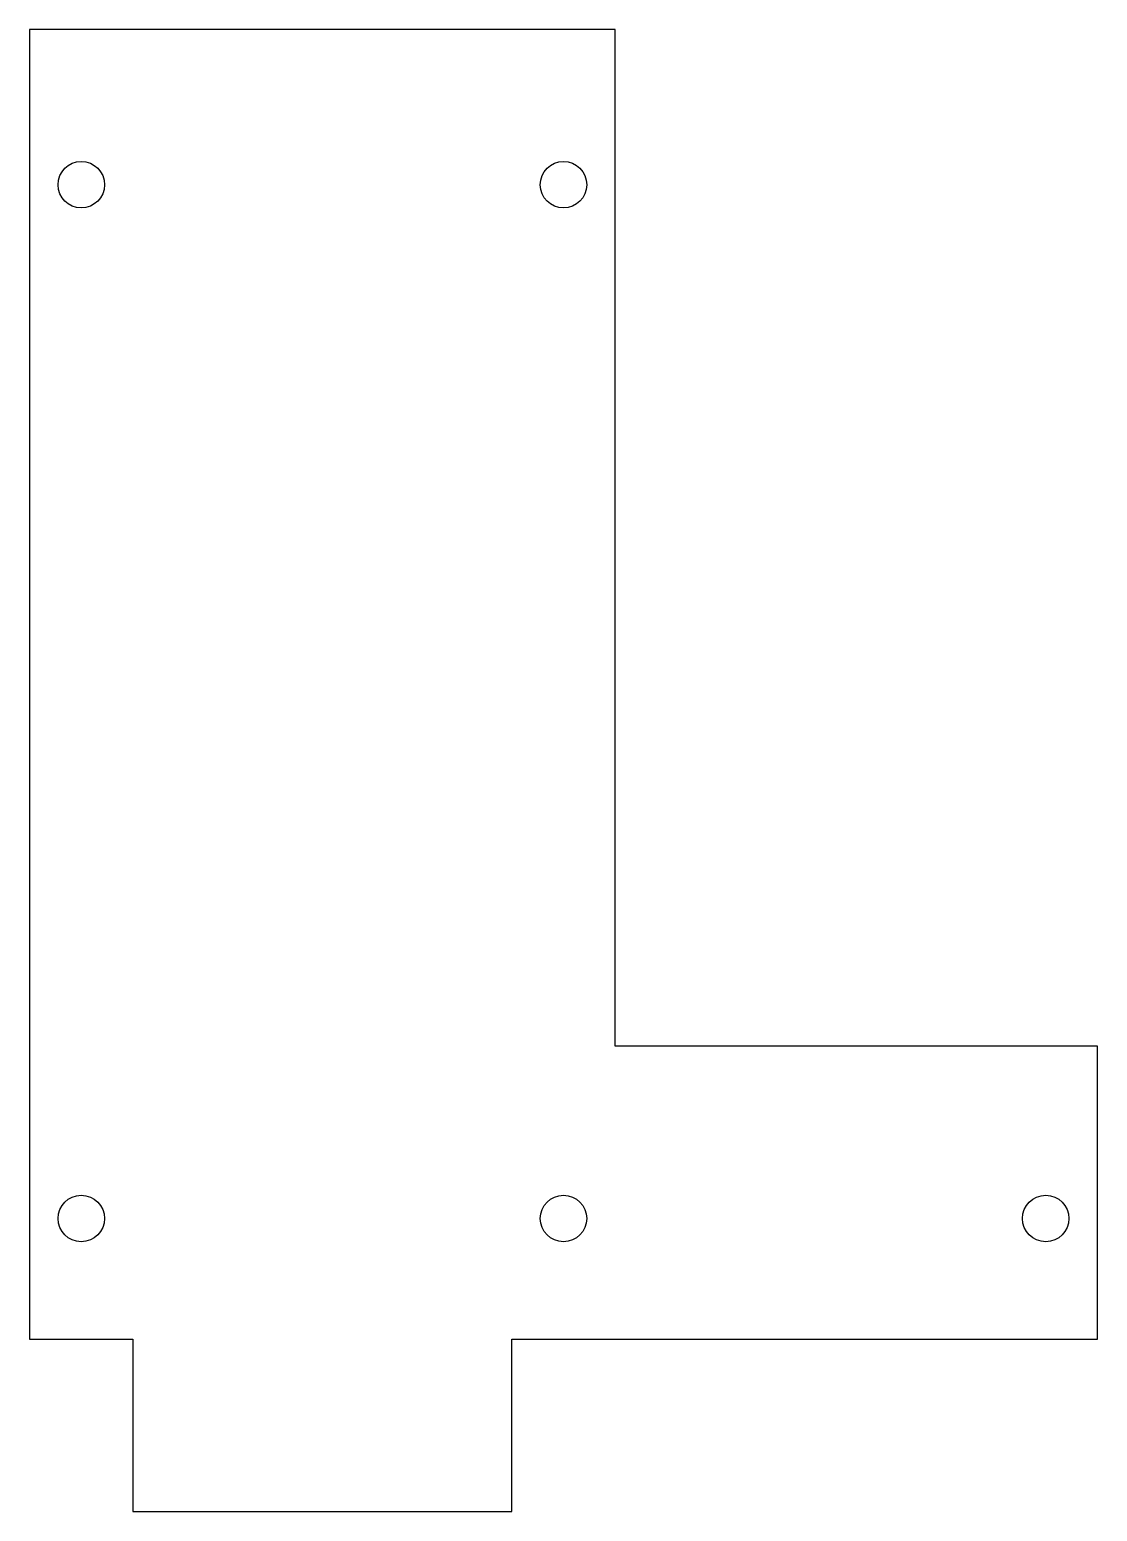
# Model space of a CAD drawing. Extents: x -17 to 45, y 3 to 89.
import ezdxf

# ---------------------------------------------------------------- set-up
doc = ezdxf.new("R2010")
doc.units = 0
doc.layers.add('TOP_PLATE', color=192, linetype='CONTINUOUS')

msp = doc.modelspace()

# ---------------------------------------------------------------- linework, layer by layer
at = {"layer": 'TOP_PLATE'}
msp.add_lwpolyline([(45, 13), (45, 30), (17, 30), (17, 89), (-17, 89), (-17, 13), (-11, 13), (-11, 3), (11, 3), (11, 13), (45, 13)], dxfattribs=at)
for centre in [(-14, 80), (14, 80), (-14, 20), (14, 20), (42, 20)]:
    msp.add_circle(centre, 1.35, dxfattribs=at)

doc.saveas('drawing.dxf')
